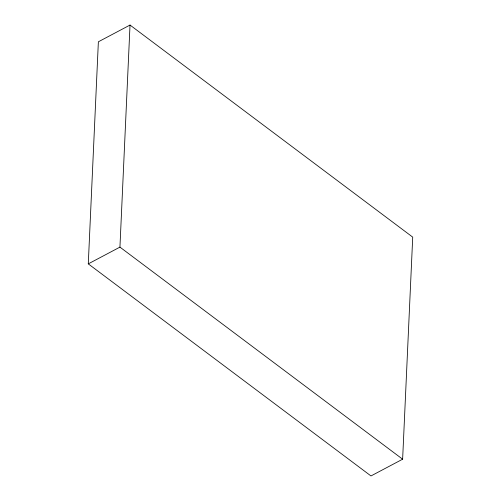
<?xml version="1.0" encoding="UTF-8"?>
<svg xmlns="http://www.w3.org/2000/svg" width="501" height="501" viewBox="0 0 501 501"><rect width="100%" height="100%" fill="white"/><g stroke="black" fill="none" stroke-linecap="round" stroke-linejoin="round"><path stroke-width="0.75" d="M88.282 263.87L98.371 41.796L130.022 25.05L412.718 237.13L402.629 459.204L370.978 475.95L88.282 263.87L119.939 247.118L130.022 25.05M119.939 247.118L402.629 459.204"/></g></svg>
